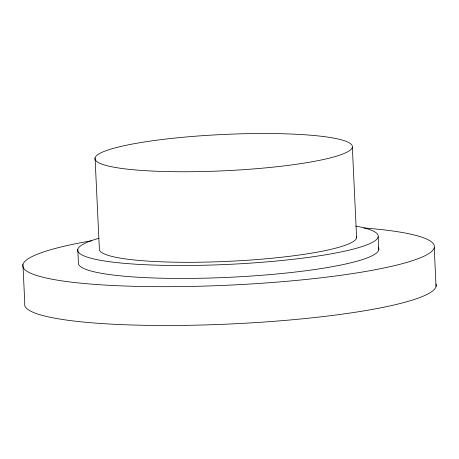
<?xml version="1.0" encoding="UTF-8"?>
<svg xmlns="http://www.w3.org/2000/svg" width="459" height="459" viewBox="0 0 459 459"><rect width="100%" height="100%" fill="white"/><g stroke="black" fill="none" stroke-linecap="round" stroke-linejoin="round"><path stroke-width="0.69" d="M434.22 247.751L436.05 286.559M378.164 236.901L378.773 249.839M352.34 147.264A128.841 18.153 -2.7 0 1 155.853 171.213A128.841 18.153 -2.7 0 1 162.916 139.421A128.841 18.153 -2.7 0 1 352.34 147.264L356.614 237.814M95.065 158.005L99.339 248.554A128.841 18.153 -2.7 0 0 228.387 261.337A128.841 18.153 -2.7 0 0 356.586 236.546M77.789 249.461L78.397 262.399A150.426 21.194 -2.7 0 0 231.761 277.184A150.426 21.194 -2.7 0 0 378.44 247.636M22.95 264.482L24.78 303.29A206.016 29.026 -2.7 0 0 230.969 323.956A206.016 29.026 -2.7 0 0 436.004 284.127M355.805 226.121A150.426 21.194 -2.7 0 1 326.309 254.682A150.426 21.194 -2.7 0 1 131.475 263.908A150.426 21.194 -2.7 0 1 98.892 238.29M363.912 227.968A206.016 29.026 -2.7 0 1 377.952 269.203A206.016 29.026 -2.7 0 1 81.019 283.192A206.016 29.026 -2.7 0 1 91.312 240.814"/></g></svg>
